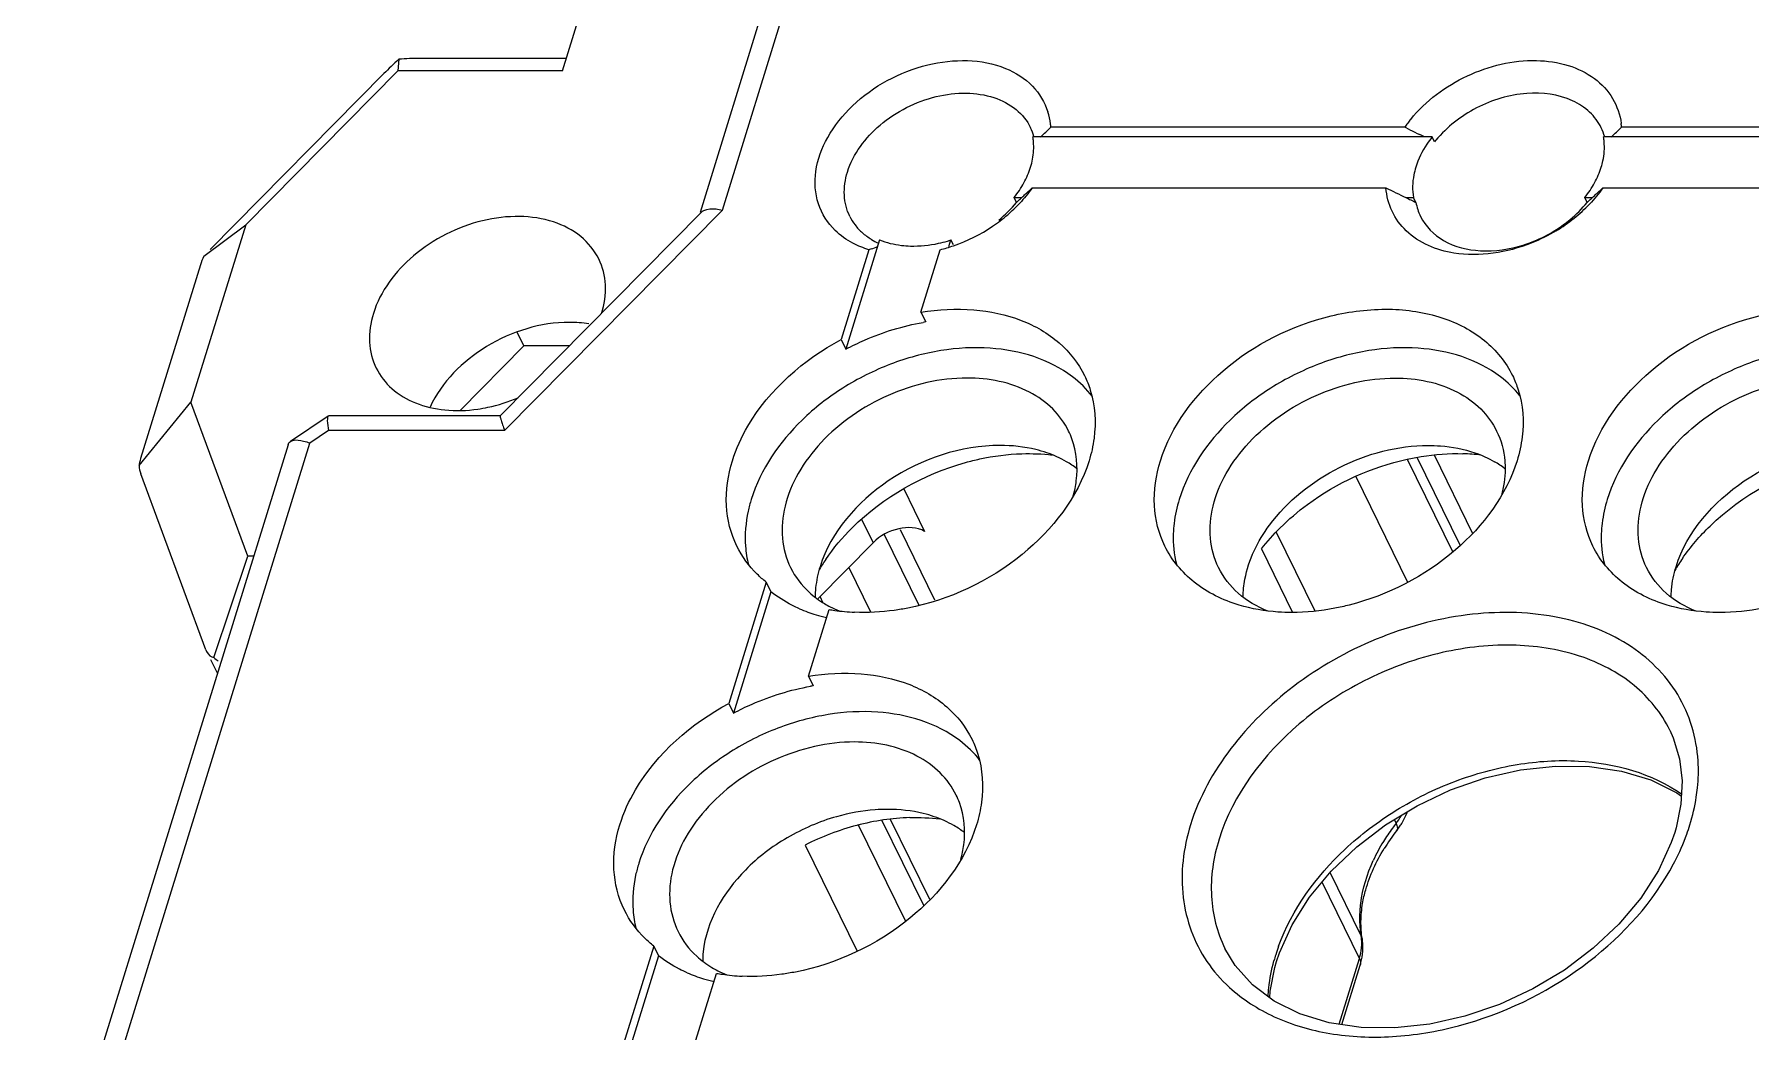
# Model space of a CAD drawing. Header units: millimetres. Extents: x 0 to 297, y 0 to 210.
# Drawn here: x 241.95 to 249.34, y 170.57 to 174.87 of the extents above; entities that cross this region are included whole.
import ezdxf

# ---------------------------------------------------------------- set-up
doc = ezdxf.new("R2010")
doc.units = ezdxf.units.MM
doc.header["$LTSCALE"] = 16.335
doc.layers.add('3_ALL_AXES', color=7, linetype='CONTINUOUS')
doc.layers.add('7_ALL_FEATURES', color=7, linetype='CONTINUOUS')

msp = doc.modelspace()

# ---------------------------------------------------------------- linework, layer by layer
at = {"layer": '3_ALL_AXES', "color": 7, "linetype": 'Continuous'}
for p, q in [((247.97763, 173.05615), (248.14337, 172.71842)), ((245.6793, 172.73452), (245.82774, 172.43205))]:
    msp.add_line(p, q, dxfattribs=at)
for centre, radius, start, end in [((246.09421, 173.0056), 0.34637, 20.307006, 26.174518), ((246.18446, 172.66115), 0.42235, 52.62403, 59.98634), ((248.02658, 172.66115), 0.42235, 52.62403, 59.98634), ((245.47527, 172.69611), 0.46219, 184.110115, 194.049178), ((245.72873, 172.44179), 0.41466, 174.166455, 179.747611), ((245.59714, 172.82532), 0.47625, 242.682096, 247.816906), ((245.61008, 171.43895), 0.34637, 20.307006, 26.174518), ((245.70033, 171.0945), 0.42235, 52.62403, 59.98634), ((244.99114, 171.12945), 0.46219, 184.110115, 194.049178), ((245.2446, 170.87513), 0.41466, 174.166455, 179.747611), ((245.11301, 171.25866), 0.47625, 242.682096, 247.816906)]:
    msp.add_arc(centre, radius, start, end, dxfattribs=at)
for points, knots in [([(244.38255, 173.89966), (244.36446, 173.93654), (244.30836, 174.00521), (244.18579, 174.06786), (244.03793, 174.08942), (243.8236, 174.06265), (243.57855, 173.93997), (243.44229, 173.76101), (243.41253, 173.6647)], [0, 0, 0, 0, 0.1026322, 0.2135282, 0.3365409, 0.470446, 0.7481745, 1, 1, 1, 1]), ([(244.39499, 173.6647), (244.40719, 173.70417), (244.41936, 173.78501), (244.39954, 173.86504), (244.38255, 173.89966)], [0, 0, 0, 0, 0.5172272, 1, 1, 1, 1]), ([(246.79982, 173.03046), (246.84632, 173.18093), (247.05923, 173.46056), (247.4421, 173.65226), (247.777, 173.69412), (248.00803, 173.66042), (248.19959, 173.56255), (248.2872, 173.45521), (248.31548, 173.39758)], [0, 0, 0, 0, 0.2518058, 0.5295383, 0.6634467, 0.7864616, 0.8973577, 1, 1, 1, 1]), ([(248.64194, 173.03046), (248.68844, 173.18093), (248.90135, 173.46056), (249.28422, 173.65226), (249.61912, 173.69412), (249.85015, 173.66042), (250.04172, 173.56255), (250.12932, 173.45521), (250.15761, 173.39758)], [0, 0, 0, 0, 0.2518058, 0.5295383, 0.6634467, 0.7864616, 0.8973577, 1, 1, 1, 1]), ([(243.41253, 173.6647), (243.40033, 173.62523), (243.38816, 173.54439), (243.40799, 173.46437), (243.42497, 173.42975)], [0, 0, 0, 0, 0.5172272, 1, 1, 1, 1]), ([(246.42095, 173.3928), (246.32195, 173.46842), (246.12055, 173.52813), (245.85006, 173.51178), (245.63396, 173.45293), (245.43087, 173.35092), (245.20468, 173.17541), (245.07891, 172.99371), (245.03904, 172.8647)], [0, 0, 0, 0, 0.2239052, 0.3517985, 0.4863583, 0.623162, 0.757313, 1, 1, 1, 1]), ([(248.26307, 173.3928), (248.16407, 173.46842), (247.96267, 173.52813), (247.69218, 173.51178), (247.47608, 173.45293), (247.27299, 173.35092), (247.0468, 173.17541), (246.92103, 172.99371), (246.88117, 172.8647)], [0, 0, 0, 0, 0.2239052, 0.3517985, 0.4863583, 0.623162, 0.757313, 1, 1, 1, 1]), ([(250.10519, 173.3928), (250.00619, 173.46842), (249.80479, 173.52813), (249.5343, 173.51178), (249.31821, 173.45293), (249.11511, 173.35092), (248.88892, 173.17541), (248.76315, 172.99371), (248.72329, 172.8647)], [0, 0, 0, 0, 0.2239052, 0.3517985, 0.4863583, 0.623162, 0.757313, 1, 1, 1, 1]), ([(243.42497, 173.42975), (243.44128, 173.3965), (243.48974, 173.33425), (243.59508, 173.2723), (243.72366, 173.24337), (243.81519, 173.24658), (243.86192, 173.25327)], [0, 0, 0, 0, 0.2215262, 0.4579792, 0.7175271, 1, 1, 1, 1]), ([(245.96797, 173.38692), (245.85195, 173.38692), (245.61725, 173.33163), (245.37327, 173.16334), (245.2378, 172.98373), (245.17852, 172.84186), (245.16481, 172.69952), (245.18885, 172.61021), (245.20812, 172.57101)], [0, 0, 0, 0, 0.2703474, 0.5444834, 0.6724825, 0.7902691, 0.8982212, 1, 1, 1, 1]), ([(246.40507, 173.15839), (246.38778, 173.19356), (246.33952, 173.26001), (246.1973, 173.3609), (246.05973, 173.38692), (245.96797, 173.38692)], [0, 0, 0, 0, 0.2277333, 0.4667611, 1, 1, 1, 1]), ([(247.05024, 172.57101), (247.03098, 172.61021), (247.00693, 172.69952), (247.02064, 172.84186), (247.07992, 172.98373), (247.21539, 173.16334), (247.45937, 173.33163), (247.69407, 173.38692), (247.81009, 173.38692)], [0, 0, 0, 0, 0.1017788, 0.2097309, 0.3275175, 0.4555166, 0.7296526, 1, 1, 1, 1]), ([(247.81009, 173.38692), (247.90185, 173.38692), (248.03942, 173.3609), (248.18164, 173.26001), (248.2299, 173.19356), (248.24719, 173.15839)], [0, 0, 0, 0, 0.5332389, 0.7722667, 1, 1, 1, 1]), ([(248.31548, 173.39758), (248.32516, 173.37787), (248.35866, 173.29435), (248.36524, 173.2011), (248.35713, 173.13381)], [0, 0, 0, 0, 0.2447347, 1, 1, 1, 1]), ([(248.89237, 172.57101), (248.8731, 172.61021), (248.84905, 172.69952), (248.86276, 172.84186), (248.92205, 172.98373), (249.05752, 173.16334), (249.30149, 173.33163), (249.53619, 173.38692), (249.65222, 173.38692)], [0, 0, 0, 0, 0.1017788, 0.2097309, 0.3275175, 0.4555166, 0.7296526, 1, 1, 1, 1]), ([(243.86192, 173.25327), (243.87661, 173.25538), (243.936, 173.26599), (243.99395, 173.28443), (244.03582, 173.30215)], [0, 0, 0, 0, 0.2460135, 1, 1, 1, 1]), ([(246.11032, 173.09683), (245.94194, 173.09683), (245.61509, 172.98958), (245.38138, 172.72493), (245.33493, 172.57462)], [0, 0, 0, 0, 0.5169772, 1, 1, 1, 1]), ([(246.31061, 173.06534), (246.29518, 173.07061), (246.23004, 173.08949), (246.16178, 173.09683), (246.11032, 173.09683)], [0, 0, 0, 0, 0.2405947, 1, 1, 1, 1]), ([(246.42516, 172.88031), (246.43093, 172.90135), (246.44767, 172.98222), (246.44015, 173.0688), (246.41906, 173.12581)], [0, 0, 0, 0, 0.2640714, 1, 1, 1, 1]), ([(247.26927, 172.75322), (247.34666, 172.85823), (247.55898, 173.02771), (247.82147, 173.09683), (247.95245, 173.09683)], [0, 0, 0, 0, 0.4989882, 1, 1, 1, 1]), ([(247.95245, 173.09683), (247.97004, 173.09683), (248.03773, 173.09431), (248.10527, 173.08156), (248.15273, 173.06534)], [0, 0, 0, 0, 0.2596445, 1, 1, 1, 1]), ([(249.01918, 172.57462), (249.06563, 172.72493), (249.29934, 172.98958), (249.62618, 173.09683), (249.79457, 173.09683)], [0, 0, 0, 0, 0.4830228, 1, 1, 1, 1]), ([(246.81926, 172.66334), (246.79272, 172.71742), (246.76171, 172.84246), (246.78076, 172.96877), (246.79982, 173.03046)], [0, 0, 0, 0, 0.4826445, 1, 1, 1, 1]), ([(248.33492, 173.03046), (248.28902, 172.88193), (248.0804, 172.60518), (247.77904, 172.45198), (247.61271, 172.40964)], [0, 0, 0, 0, 0.4752822, 1, 1, 1, 1]), ([(248.28221, 173.03037), (248.28324, 173.01825), (248.2851, 172.96812), (248.27748, 172.91781), (248.26752, 172.88119)], [0, 0, 0, 0, 0.242712, 1, 1, 1, 1]), ([(248.66138, 172.66334), (248.63484, 172.71742), (248.60383, 172.84246), (248.62288, 172.96877), (248.64194, 173.03046)], [0, 0, 0, 0, 0.4826445, 1, 1, 1, 1]), ([(245.03904, 172.8647), (245.03385, 172.84788), (245.01651, 172.78217), (245.01063, 172.7132), (245.01427, 172.66298)], [0, 0, 0, 0, 0.2590637, 1, 1, 1, 1]), ([(246.85895, 172.76136), (246.85714, 172.74631), (246.85248, 172.68758), (246.85813, 172.62792), (246.86865, 172.58546)], [0, 0, 0, 0, 0.2572876, 1, 1, 1, 1]), ([(247.15619, 172.44361), (247.15629, 172.46952), (247.16749, 172.58046), (247.21882, 172.68476), (247.26927, 172.75322)], [0, 0, 0, 0, 0.2334996, 1, 1, 1, 1]), ([(248.70108, 172.76136), (248.69927, 172.74631), (248.69461, 172.68758), (248.70026, 172.62792), (248.71077, 172.58546)], [0, 0, 0, 0, 0.2572876, 1, 1, 1, 1]), ([(247.13834, 172.40964), (247.06915, 172.43054), (246.94074, 172.49257), (246.84859, 172.60357), (246.81926, 172.66334)], [0, 0, 0, 0, 0.5204977, 1, 1, 1, 1]), ([(248.98046, 172.40964), (248.91127, 172.43054), (248.78286, 172.49257), (248.69072, 172.60357), (248.66138, 172.66334)], [0, 0, 0, 0, 0.5204977, 1, 1, 1, 1]), ([(247.26196, 172.38329), (247.216, 172.40177), (247.13133, 172.45131), (247.07072, 172.52936), (247.05024, 172.57101)], [0, 0, 0, 0, 0.5163089, 1, 1, 1, 1]), ([(249.10409, 172.38329), (249.05812, 172.40177), (248.97345, 172.45131), (248.91284, 172.52936), (248.89237, 172.57101)], [0, 0, 0, 0, 0.5163089, 1, 1, 1, 1]), ([(248.99831, 172.44361), (248.99836, 172.45439), (249.0003, 172.49868), (249.00927, 172.54257), (249.01918, 172.57462)], [0, 0, 0, 0, 0.2430927, 1, 1, 1, 1]), ([(245.28827, 172.46466), (245.30838, 172.44624), (245.3382, 172.42432), (245.37024, 172.40649), (245.37858, 172.40218)], [0, 0, 0, 0, 0.743815, 1, 1, 1, 1]), ([(247.36565, 172.37769), (247.34577, 172.37769), (247.26915, 172.38024), (247.1927, 172.39322), (247.13834, 172.40964)], [0, 0, 0, 0, 0.259256, 1, 1, 1, 1]), ([(247.61271, 172.40964), (247.59209, 172.40439), (247.51093, 172.38626), (247.42753, 172.37769), (247.36565, 172.37769)], [0, 0, 0, 0, 0.2558791, 1, 1, 1, 1]), ([(249.20777, 172.37769), (249.1879, 172.37769), (249.11127, 172.38024), (249.03482, 172.39322), (248.98046, 172.40964)], [0, 0, 0, 0, 0.259256, 1, 1, 1, 1]), ([(249.45483, 172.40964), (249.43421, 172.40439), (249.35305, 172.38626), (249.26965, 172.37769), (249.20777, 172.37769)], [0, 0, 0, 0, 0.2558791, 1, 1, 1, 1]), ([(245.93681, 171.82615), (245.83781, 171.90177), (245.63641, 171.96148), (245.36593, 171.94513), (245.14983, 171.88628), (244.94674, 171.78427), (244.72054, 171.60876), (244.59478, 171.42705), (244.55491, 171.29805)], [0, 0, 0, 0, 0.2239052, 0.3517985, 0.4863583, 0.623162, 0.757313, 1, 1, 1, 1]), ([(245.48384, 171.82026), (245.36781, 171.82026), (245.13311, 171.76497), (244.88914, 171.59668), (244.75367, 171.41707), (244.69439, 171.27521), (244.68067, 171.13287), (244.70472, 171.04356), (244.72399, 171.00436)], [0, 0, 0, 0, 0.2703474, 0.5444834, 0.6724825, 0.7902691, 0.8982212, 1, 1, 1, 1]), ([(245.92093, 171.59173), (245.90365, 171.6269), (245.85538, 171.69336), (245.71317, 171.79425), (245.5756, 171.82026), (245.48384, 171.82026)], [0, 0, 0, 0, 0.2277333, 0.4667611, 1, 1, 1, 1]), ([(245.62619, 171.53018), (245.60819, 171.53018), (245.53408, 171.52735), (245.46046, 171.51393), (245.40645, 171.49869)], [0, 0, 0, 0, 0.2428393, 1, 1, 1, 1]), ([(245.82647, 171.49869), (245.81105, 171.50396), (245.74591, 171.52283), (245.67765, 171.53018), (245.62619, 171.53018)], [0, 0, 0, 0, 0.2405947, 1, 1, 1, 1]), ([(245.94103, 171.31366), (245.94679, 171.33469), (245.96354, 171.41556), (245.95602, 171.50215), (245.93493, 171.55915)], [0, 0, 0, 0, 0.2640714, 1, 1, 1, 1]), ([(245.40645, 171.49869), (245.33227, 171.47776), (245.1897, 171.41632), (244.9624, 171.24464), (244.84544, 171.04857), (244.83208, 170.91728)], [0, 0, 0, 0, 0.2705896, 0.5366859, 1, 1, 1, 1]), ([(244.55491, 171.29805), (244.54971, 171.28123), (244.53238, 171.21551), (244.5265, 171.14655), (244.53014, 171.09633)], [0, 0, 0, 0, 0.2590637, 1, 1, 1, 1]), ([(244.80414, 170.898), (244.82425, 170.87958), (244.85406, 170.85767), (244.8861, 170.83984), (244.89445, 170.83552)], [0, 0, 0, 0, 0.743815, 1, 1, 1, 1])]:
    msp.add_open_spline(points, degree=3, knots=knots, dxfattribs=at)
for points in [[(246.50731, 173.30756), (246.48249, 173.3395), (246.45309, 173.36825), (246.42095, 173.3928)], [(248.34741, 173.31013), (248.32303, 173.34104), (248.29435, 173.36891), (248.26307, 173.3928)], [(248.24719, 173.15839), (248.2667, 173.11868), (248.27849, 173.07445), (248.28221, 173.03037)], [(248.35713, 173.13381), (248.35292, 173.09882), (248.34533, 173.06413), (248.33492, 173.03046)], [(246.39572, 173.02687), (246.36878, 173.04247), (246.34007, 173.05527), (246.31061, 173.06534)], [(248.15273, 173.06534), (248.18219, 173.05527), (248.2109, 173.04247), (248.23785, 173.02687)], [(246.88117, 172.8647), (246.87076, 172.83104), (246.86317, 172.79634), (246.85895, 172.76136)], [(248.72329, 172.8647), (248.71288, 172.83104), (248.70529, 172.79634), (248.70108, 172.76136)], [(245.20812, 172.57101), (245.2277, 172.53117), (245.25554, 172.49464), (245.28827, 172.46466)], [(245.33493, 172.57462), (245.32582, 172.54513), (245.31934, 172.51464), (245.31621, 172.48393)], [(246.02318, 171.7409), (245.99835, 171.77284), (245.96896, 171.8016), (245.93681, 171.82615)], [(245.91159, 171.46021), (245.88464, 171.47581), (245.85594, 171.48862), (245.82647, 171.49869)], [(244.72399, 171.00436), (244.74357, 170.96452), (244.77141, 170.92799), (244.80414, 170.898)]]:
    msp.add_open_spline(points, degree=3, dxfattribs=at)
at = {"layer": '7_ALL_FEATURES', "color": 7, "linetype": 'Continuous'}
for p, q in [((244.22652, 174.70914), (244.34755, 175.1008)), ((244.9147, 174.10988), (245.21584, 175.08435)), ((244.82057, 174.10165), (245.09793, 174.99917)), ((242.86336, 174.04699), (243.51748, 174.70914)), ((243.52225, 174.75943), (243.51748, 174.70914)), ((244.22652, 174.70914), (243.51748, 174.70914)), ((244.24318, 174.76304), (243.61122, 174.76304)), ((242.70957, 173.94005), (243.45811, 174.69777)), ((247.97009, 174.42512), (246.25078, 174.42512)), ((247.85155, 174.46656), (246.32865, 174.46656)), ((247.87344, 174.4559), (247.85155, 174.46656)), ((247.93705, 174.42512), (247.91619, 174.43518)), ((247.98026, 174.40441), (247.97009, 174.42512)), ((252.88242, 174.42512), (248.70694, 174.42512)), ((252.76388, 174.46656), (248.78481, 174.46656)), ((246.23665, 174.1949), (246.24796, 174.20545)), ((246.24796, 174.20545), (247.77086, 174.20545)), ((248.69269, 174.19479), (248.70412, 174.20545)), ((248.70412, 174.20545), (252.68319, 174.20545)), ((246.18026, 174.1433), (246.17009, 174.16401)), ((246.17009, 174.16401), (246.20314, 174.16401)), ((246.19739, 174.15878), (246.20314, 174.16401)), ((247.85634, 174.16401), (247.8894, 174.16401)), ((247.89957, 174.14329), (247.8894, 174.16401)), ((248.63642, 174.1433), (248.62625, 174.16401)), ((248.62625, 174.16401), (248.6593, 174.16401)), ((248.65352, 174.15875), (248.6593, 174.16401)), ((242.86336, 174.04699), (242.62708, 173.28241)), ((242.68277, 173.91209), (242.86336, 174.04699)), ((244.82433, 174.10049), (243.9584, 173.22394)), ((244.9147, 174.10988), (243.97733, 173.16102)), ((245.59167, 173.98124), (245.44643, 173.51124)), ((245.89, 173.95311), (245.89869, 173.98124)), ((245.90886, 173.96051), (245.89869, 173.98124)), ((245.54553, 173.93916), (245.4261, 173.55268)), ((245.55514, 173.94266), (245.54553, 173.93916)), ((245.76939, 173.67005), (245.85255, 173.93916)), ((242.66883, 173.87477), (242.41093, 173.04023)), ((245.76939, 173.67005), (245.78972, 173.62861)), ((244.06043, 173.52555), (243.78612, 173.24788)), ((244.06043, 173.52555), (244.0317, 173.5841)), ((244.25636, 173.52555), (244.06043, 173.52555)), ((245.4261, 173.55268), (245.44643, 173.51124)), ((242.40399, 173.00997), (242.62708, 173.28241)), ((242.87197, 172.62027), (242.62708, 173.28241)), ((243.21856, 173.22348), (243.05564, 173.11375)), ((243.21951, 173.16102), (243.13921, 173.10694)), ((243.22058, 173.22408), (243.21857, 173.22348)), ((243.97733, 173.16102), (243.21951, 173.16102)), ((243.95875, 173.22408), (243.22054, 173.22408)), ((243.04552, 173.10013), (241.95339, 169.56599)), ((242.02628, 169.50549), (243.13921, 173.10694)), ((247.86174, 173.03788), (248.05804, 172.63786)), ((248.09043, 172.66689), (247.90502, 173.04472)), ((242.69157, 172.21723), (242.41133, 172.97495)), ((247.6405, 172.96313), (247.86406, 172.50755)), ((245.69564, 172.90965), (245.78526, 172.72702)), ((245.5136, 172.77945), (245.56352, 172.67771)), ((245.61126, 172.71378), (245.76086, 172.40894)), ((247.29866, 172.72314), (247.46493, 172.38432)), ((245.32656, 172.43784), (245.56352, 172.67771)), ((247.23456, 172.65113), (247.36865, 172.37789)), ((242.72618, 172.18332), (242.87197, 172.62027)), ((242.89723, 172.62027), (242.87197, 172.62027)), ((245.45845, 172.57135), (245.55243, 172.37983)), ((245.10334, 172.50824), (244.94196, 171.98603)), ((245.10334, 172.50824), (245.12368, 172.4668)), ((245.12368, 172.4668), (244.9623, 171.94459)), ((245.33552, 172.44457), (245.34635, 172.42249)), ((245.28525, 172.10339), (245.37409, 172.39088)), ((242.69157, 172.21723), (242.69493, 172.20937)), ((242.71129, 172.17602), (242.74114, 172.11517)), ((245.28525, 172.10339), (245.30559, 172.06195)), ((244.94196, 171.98603), (244.9623, 171.94459)), ((248.99269, 171.87094), (248.99238, 171.87156)), ((249.02279, 171.60203), (249.04231, 171.58751)), ((249.04056, 171.55276), (249.01943, 171.45012)), ((245.49748, 171.46702), (245.70275, 171.04872)), ((245.78165, 171.11605), (245.60153, 171.48311)), ((245.80765, 171.14268), (245.6386, 171.48718)), ((247.80615, 171.48635), (247.81414, 171.47007)), ((249.01382, 171.43112), (248.99886, 171.38725)), ((249.01943, 171.45012), (249.01383, 171.43117)), ((245.27076, 171.37672), (245.49476, 170.92026)), ((247.6644, 170.98551), (247.53034, 171.2587)), ((247.65638, 170.8886), (247.49546, 171.21653)), ((244.61921, 170.94159), (244.45783, 170.41937)), ((244.61921, 170.94159), (244.63955, 170.90015)), ((247.6644, 170.98551), (247.66862, 170.97233)), ((244.63955, 170.90015), (244.47817, 170.37793)), ((247.07722, 170.93174), (247.07759, 170.931)), ((247.29983, 170.87489), (247.31232, 170.91207)), ((247.56885, 170.60536), (247.65638, 170.8886)), ((244.80112, 170.53674), (244.88996, 170.82422)), ((247.58086, 170.60357), (247.65982, 170.85908))]:
    msp.add_line(p, q, dxfattribs=at)
for points in [[(248.99269, 171.87095), (249.00757, 171.83752), (249.03451, 171.74786), (249.04558, 171.65249), (249.04056, 171.55276)], [(247.31232, 170.91207), (247.36699, 171.03326), (247.44185, 171.15171), (247.53527, 171.26467), (247.64519, 171.36956), (247.76922, 171.46402), (247.9047, 171.54596), (248.04873, 171.61356), (248.19826, 171.66529), (248.35005, 171.69996), (248.50077, 171.71669), (248.64689, 171.715), (248.78496, 171.69486), (248.91135, 171.6568), (249.02279, 171.60203)], [(248.99886, 171.38725), (248.9432, 171.2664), (248.86752, 171.14846), (248.77349, 171.03613), (248.66317, 170.93197), (248.53895, 170.83829), (248.40349, 170.75715), (248.25965, 170.69032), (248.11046, 170.63931), (247.95915, 170.6053), (247.80899, 170.58912), (247.6635, 170.59126), (247.52607, 170.61173), (247.4003, 170.64999), (247.28944, 170.70484), (247.19583, 170.77482), (247.12139, 170.85815), (247.07759, 170.93099)], [(247.27117, 170.7185), (247.27243, 170.748), (247.2925, 170.8497), (247.29981, 170.87484)]]:
    msp.add_lwpolyline(points, dxfattribs=at)
for centre, radius, start, end in [((246.03826, 174.44452), 0.29121, 7.337362, 17.612208), ((248.30529, 174.15071), 0.55285, 142.898196, 145.158404), ((248.32641, 174.13477), 0.57931, 140.832647, 142.900215), ((248.48645, 174.44337), 0.29926, 4.444386, 7.465446), ((246.03648, 174.36442), 0.22796, 15.883972, 26.109181), ((246.01175, 174.38197), 0.24289, 5.108761, 10.233009), ((242.91043, 178.11801), 5.00173, 312.41127, 313.110468), ((246.0302, 174.44336), 0.29934, 4.445242, 7.359962), ((256.68825, 192.58633), 20.15969, 244.071499, 244.206512), ((248.34932, 174.10952), 0.4724, 140.379283, 141.374794), ((248.49283, 174.36445), 0.22777, 15.629981, 26.119751), ((248.46791, 174.38197), 0.24289, 5.107854, 10.233001), ((245.3663, 178.11792), 5.00187, 312.414547, 313.113683), ((245.90845, 174.39773), 0.34831, 336.753713, 342.771004), ((245.94018, 174.38784), 0.31508, 342.781165, 349.214056), ((248.36462, 174.39773), 0.34831, 336.753713, 342.771004), ((245.81231, 174.45014), 0.45812, 321.348693, 326.156963), ((245.84303, 174.42963), 0.42118, 326.147847, 331.254962), ((242.90581, 177.77449), 4.88957, 312.40434, 312.938422), ((245.87536, 174.41187), 0.38429, 331.258046, 336.764226), ((256.03903, 191.15147), 18.85551, 243.991677, 244.280339), ((248.26848, 174.45014), 0.45812, 321.348693, 326.156963), ((248.2992, 174.42963), 0.42118, 326.147847, 331.254962), ((245.33564, 177.80314), 4.92849, 312.40582, 312.933789), ((248.33153, 174.41187), 0.38429, 331.258046, 336.764226), ((245.71473, 174.58895), 0.65734, 310.623832, 316.841118), ((243.81679, 176.77681), 3.53855, 311.906686, 312.280668), ((253.76045, 186.42492), 13.60839, 244.287384, 244.489237), ((248.12703, 174.18445), 0.23115, 190.257635, 206.04796), ((248.16422, 174.59596), 0.66699, 308.601752, 316.387894), ((246.27435, 176.77521), 3.53643, 311.907159, 312.280549), ((245.66795, 174.18364), 0.2282, 206.182925, 217.025837), ((245.6772, 174.19093), 0.23998, 217.086097, 228.28551), ((245.66669, 174.65206), 0.7368, 289.285011, 303.906455), ((245.6867, 174.62179), 0.70052, 303.92926, 310.615139), ((248.13494, 174.63275), 0.71402, 301.018876, 308.595985), ((245.71057, 174.23688), 0.29695, 238.744114, 245.377853), ((245.73117, 174.3513), 0.39586, 256.262746, 263.372635), ((245.72569, 174.52197), 0.56773, 282.146616, 286.156781), ((245.72367, 174.52923), 0.57527, 286.148712, 287.713084), ((244.87693, 175.79077), 1.96862, 290.151908, 291.017649), ((245.67478, 174.62823), 0.71164, 284.465343, 289.303707), ((245.95759, 172.60982), 1.03252, 99.356567, 99.984846), ((248.07627, 172.22464), 0.83694, 82.896783, 88.228907), ((246.03966, 172.14244), 0.8231, 145.722547, 149.603912), ((249.72632, 172.14097), 0.82592, 145.349444, 149.623426), ((245.50185, 172.98371), 0.6428, 246.660056, 253.365019), ((245.51945, 173.04079), 0.70253, 253.321901, 257.133026), ((245.51123, 173.13893), 0.76052, 259.611377, 261.443931), ((245.52005, 173.20276), 0.82495, 261.497947, 267.480595), ((245.47345, 171.04317), 1.03252, 99.356567, 99.984846), ((245.78375, 170.35913), 1.13958, 104.744586, 116.753525), ((245.76236, 170.43778), 1.05808, 98.382431, 104.708829), ((245.75057, 170.5203), 0.97472, 91.722357, 98.403323), ((248.51337, 170.92531), 0.8864, 142.078456, 143.731589), ((247.54297, 171.68172), 0.34399, 322.027418, 328.404181), ((247.54284, 171.65093), 0.34692, 322.071969, 325.310788), ((247.55354, 171.64353), 0.33391, 325.309507, 328.628878), ((247.57056, 171.63336), 0.31408, 328.596499, 335.516582), ((247.58767, 171.62536), 0.2952, 335.554471, 339.349338), ((248.20862, 171.73291), 0.91091, 340.174428, 342.817228), ((248.41491, 170.98828), 0.76944, 148.396312, 155.258591), ((248.48317, 170.94703), 0.84919, 143.707691, 148.43933), ((248.49768, 170.90613), 0.86405, 142.033687, 148.200846), ((248.09198, 170.65834), 0.83277, 160.175494, 162.817351), ((247.47898, 170.95572), 0.1878, 4.987329, 9.130149), ((247.43978, 170.93554), 0.23177, 4.618452, 9.134442), ((248.06259, 170.66751), 0.80199, 162.82298, 164.785133), ((245.01772, 171.41706), 0.6428, 246.660056, 253.365019), ((245.03532, 171.47414), 0.70253, 253.321901, 257.133026), ((245.0271, 171.57228), 0.76052, 259.611377, 261.443931), ((245.03592, 171.63611), 0.82495, 261.497947, 267.480595)]:
    msp.add_arc(centre, radius, start, end, dxfattribs=at)
for centre, major_axis, ratio, start_param, end_param in [((243.52004, 174.73609), (0.12727, 0.11883), 0.0897637, 1.469847, 1.9934457), ((243.52004, 174.73609), (0.17854, 0.014), 0.1290048, 1.0246877, 1.5482865), ((242.7715, 173.97837), (0.10268, 0.16476), 0.2447473, 2.1311508, 2.3929502), ((242.5136, 173.14383), (0.10268, 0.16476), 0.2447473, -3.8902351, -3.6284357), ((242.5136, 173.14383), (0.07468, 0.20097), 0.4052083, 2.4392942, 2.7010936), ((242.79384, 172.38611), (0.07468, 0.20097), 0.4052083, -3.5084055, -3.0584929), ((242.79384, 172.38611), (-0.01833, 0.23385), 0.6532929, -3.7163678, -3.5835382)]:
    msp.add_ellipse(centre, major_axis=major_axis, ratio=ratio, start_param=start_param, end_param=end_param, dxfattribs=at)
for points, knots in [([(245.40024, 174.02237), (245.36789, 174.05387), (245.31632, 174.13505), (245.30747, 174.28338), (245.36334, 174.43283), (245.51162, 174.6154), (245.77813, 174.76089), (246.03005, 174.76247), (246.13338, 174.72017)], [0, 0, 0, 0, 0.1036508, 0.2105679, 0.3293706, 0.4617139, 0.7436597, 1, 1, 1, 1]), ([(246.13338, 174.72017), (246.17605, 174.7027), (246.2543, 174.65363), (246.30268, 174.57389), (246.31582, 174.53263)], [0, 0, 0, 0, 0.5156778, 1, 1, 1, 1]), ([(247.87727, 174.50065), (247.94193, 174.58005), (248.11136, 174.70646), (248.3631, 174.76702), (248.55307, 174.74021), (248.66972, 174.6846), (248.75289, 174.59544), (248.77821, 174.52009), (248.78317, 174.48225)], [0, 0, 0, 0, 0.2775927, 0.5529992, 0.6780767, 0.7915774, 0.896566, 1, 1, 1, 1]), ([(245.45305, 174.27385), (245.47723, 174.35209), (245.58793, 174.49748), (245.78701, 174.59716), (245.96115, 174.61895), (246.08128, 174.60142), (246.18091, 174.55056), (246.22648, 174.49473), (246.24118, 174.46474)], [0, 0, 0, 0, 0.2517934, 0.5295115, 0.6634146, 0.7864268, 0.8973121, 1, 1, 1, 1]), ([(248.69734, 174.46472), (248.68505, 174.48977), (248.64963, 174.53687), (248.54362, 174.60499), (248.3657, 174.62601), (248.15507, 174.56214), (248.03292, 174.46813), (247.98544, 174.41077)], [0, 0, 0, 0, 0.1020698, 0.2100334, 0.4534086, 0.7275547, 1, 1, 1, 1]), ([(247.97009, 174.42512), (247.96197, 174.41496), (247.93256, 174.3749), (247.90988, 174.32962), (247.89905, 174.29457)], [0, 0, 0, 0, 0.261751, 1, 1, 1, 1]), ([(248.6973, 174.29457), (248.70012, 174.30368), (248.70944, 174.33919), (248.71227, 174.37653), (248.70984, 174.4036)], [0, 0, 0, 0, 0.2598774, 1, 1, 1, 1]), ([(245.46316, 174.08294), (245.44936, 174.11106), (245.43323, 174.17608), (245.44314, 174.24176), (245.45305, 174.27385)], [0, 0, 0, 0, 0.4825953, 1, 1, 1, 1]), ([(247.89905, 174.29457), (247.89565, 174.28359), (247.88486, 174.24108), (247.88364, 174.19587), (247.8894, 174.16401)], [0, 0, 0, 0, 0.2618934, 1, 1, 1, 1]), ([(248.06326, 173.92491), (247.98871, 173.93697), (247.87823, 173.98255), (247.79117, 174.10203), (247.77355, 174.17092), (247.77086, 174.20545)], [0, 0, 0, 0, 0.5217223, 0.7606989, 1, 1, 1, 1]), ([(244.82434, 174.10049), (244.8275, 174.10369), (244.84605, 174.11635), (244.87003, 174.11659), (244.88744, 174.11475)], [0, 0, 0, 0, 0.2045726, 1, 1, 1, 1]), ([(248.53556, 174.0473), (248.54516, 174.05435), (248.58175, 174.08303), (248.61484, 174.11629), (248.63642, 174.1433)], [0, 0, 0, 0, 0.2562417, 1, 1, 1, 1]), ([(247.91936, 174.08295), (247.94046, 174.0399), (248.0187, 173.9626), (248.18451, 173.92354), (248.3675, 173.95044), (248.48323, 174.00888), (248.53556, 174.0473)], [0, 0, 0, 0, 0.2087586, 0.4470109, 0.717311, 1, 1, 1, 1]), ([(245.68548, 173.95808), (245.69828, 173.95658), (245.75164, 173.95281), (245.8055, 173.95842), (245.84515, 173.96695)], [0, 0, 0, 0, 0.2411436, 1, 1, 1, 1]), ([(248.50289, 174.02084), (248.46889, 174.00037), (248.33331, 173.93281), (248.17374, 173.90704), (248.06326, 173.92491)], [0, 0, 0, 0, 0.2618024, 1, 1, 1, 1]), ([(245.76939, 173.67005), (245.84429, 173.68239), (245.99136, 173.69044), (246.19872, 173.64744), (246.3691, 173.55026), (246.44725, 173.45075), (246.47336, 173.39758)], [0, 0, 0, 0, 0.2830008, 0.5429563, 0.7792062, 1, 1, 1, 1]), ([(244.25656, 173.62661), (244.13267, 173.62661), (243.88898, 173.55203), (243.70617, 173.36969), (243.65653, 173.26169)], [0, 0, 0, 0, 0.5103771, 1, 1, 1, 1]), ([(245.44643, 173.51124), (245.47263, 173.5252), (245.57839, 173.57641), (245.6921, 173.61148), (245.77856, 173.6267)], [0, 0, 0, 0, 0.2527055, 1, 1, 1, 1]), ([(244.9577, 173.03046), (244.97385, 173.08274), (245.07313, 173.30027), (245.26501, 173.46685), (245.4261, 173.55268)], [0, 0, 0, 0, 0.230644, 1, 1, 1, 1]), ([(246.47336, 173.39758), (246.48325, 173.37743), (246.51737, 173.29195), (246.52331, 173.19637), (246.51424, 173.12764)], [0, 0, 0, 0, 0.2445581, 1, 1, 1, 1]), ([(243.21856, 173.22348), (243.21656, 173.22214), (243.2145, 173.21478), (243.2141, 173.19424), (243.21698, 173.17519), (243.21951, 173.16102)], [0, 0, 0, 0, 0.1137842, 0.3201387, 1, 1, 1, 1]), ([(243.9584, 173.22393), (243.95707, 173.22261), (243.95992, 173.21502), (243.9621, 173.2034), (243.96921, 173.18377), (243.97429, 173.16925), (243.97733, 173.16102)], [0, 0, 0, 0, 0.0851121, 0.2898681, 0.6005251, 1, 1, 1, 1]), ([(243.05564, 173.11375), (243.05876, 173.11586), (243.07699, 173.12323), (243.09737, 173.11964), (243.11237, 173.11578)], [0, 0, 0, 0, 0.1958542, 1, 1, 1, 1]), ([(244.97713, 172.66334), (244.95057, 172.7174), (244.9196, 172.84246), (244.93863, 172.96877), (244.9577, 173.03046)], [0, 0, 0, 0, 0.4826138, 1, 1, 1, 1]), ([(245.35951, 172.60601), (245.39297, 172.65513), (245.55309, 172.84454), (245.78099, 172.97324), (245.96173, 173.02349)], [0, 0, 0, 0, 0.2406107, 1, 1, 1, 1]), ([(246.4928, 173.03046), (246.44409, 172.87284), (246.21667, 172.58259), (245.89073, 172.43161), (245.71292, 172.39663)], [0, 0, 0, 0, 0.4765375, 1, 1, 1, 1]), ([(245.96173, 173.02349), (245.98184, 173.02908), (246.06121, 173.04872), (246.1429, 173.0593), (246.20374, 173.06119)], [0, 0, 0, 0, 0.255329, 1, 1, 1, 1]), ([(247.31519, 172.74185), (247.35183, 172.77825), (247.5109, 172.91401), (247.70847, 173.00424), (247.86196, 173.03795)], [0, 0, 0, 0, 0.2473689, 1, 1, 1, 1]), ([(247.86196, 173.03795), (247.88212, 173.04237), (247.96126, 173.05735), (248.04226, 173.06307), (248.10213, 173.06119)], [0, 0, 0, 0, 0.2562495, 1, 1, 1, 1]), ([(249.04689, 172.61057), (249.08156, 172.66077), (249.24721, 172.8534), (249.48308, 172.98229), (249.6692, 173.02968)], [0, 0, 0, 0, 0.2410713, 1, 1, 1, 1]), ([(245.78526, 172.72702), (245.75239, 172.74484), (245.66558, 172.74804), (245.59295, 172.70749), (245.56352, 172.67771)], [0, 0, 0, 0, 0.4717776, 1, 1, 1, 1]), ([(245.10334, 172.50824), (245.08996, 172.51888), (245.03973, 172.5632), (244.99912, 172.61859), (244.97713, 172.66334)], [0, 0, 0, 0, 0.2553051, 1, 1, 1, 1]), ([(245.24718, 172.39352), (245.23588, 172.39841), (245.19247, 172.41879), (245.15157, 172.44464), (245.12368, 172.4668)], [0, 0, 0, 0, 0.256943, 1, 1, 1, 1]), ([(245.71292, 172.39663), (245.69364, 172.39284), (245.61798, 172.38012), (245.5408, 172.37604), (245.48379, 172.37861)], [0, 0, 0, 0, 0.2560897, 1, 1, 1, 1]), ([(249.11406, 171.73864), (249.10792, 171.83799), (249.0478, 172.04004), (248.8141, 172.26612), (248.48617, 172.38126), (248.10822, 172.38377), (247.72015, 172.2771), (247.26735, 172.02113), (247.00273, 171.70003), (246.92973, 171.46381)], [0, 0, 0, 0, 0.1039247, 0.2098823, 0.3271642, 0.4581828, 0.5989501, 0.7418716, 1, 1, 1, 1]), ([(248.99238, 171.87156), (248.95618, 171.94533), (248.84405, 172.08272), (248.59883, 172.20801), (248.30318, 172.25104), (247.98468, 172.2117), (247.6715, 172.09434), (247.31503, 171.86063), (247.11186, 171.59425), (247.05234, 171.40165)], [0, 0, 0, 0, 0.102455, 0.2131457, 0.3359329, 0.4695932, 0.6093323, 0.7486606, 1, 1, 1, 1]), ([(245.28525, 172.10339), (245.36016, 172.11573), (245.50722, 172.12378), (245.71459, 172.08078), (245.88497, 171.9836), (245.96312, 171.88409), (245.98923, 171.83093)], [0, 0, 0, 0, 0.2830008, 0.5429563, 0.7792062, 1, 1, 1, 1]), ([(244.9623, 171.94459), (244.9885, 171.95855), (245.09426, 172.00976), (245.20797, 172.04483), (245.29443, 172.06005)], [0, 0, 0, 0, 0.2527055, 1, 1, 1, 1]), ([(244.47357, 171.46381), (244.48972, 171.51609), (244.589, 171.73362), (244.78088, 171.9002), (244.94196, 171.98603)], [0, 0, 0, 0, 0.230644, 1, 1, 1, 1]), ([(245.98923, 171.83093), (245.99912, 171.81078), (246.03324, 171.72529), (246.03918, 171.62972), (246.03011, 171.56098)], [0, 0, 0, 0, 0.2445581, 1, 1, 1, 1]), ([(247.30856, 170.94077), (247.36569, 171.09932), (247.52725, 171.32007), (247.81115, 171.53429), (248.06298, 171.65854), (248.32994, 171.73125), (248.66546, 171.75379), (248.91571, 171.68554), (249.04293, 171.59661)], [0, 0, 0, 0, 0.2439717, 0.3777867, 0.513891, 0.647764, 0.775298, 1, 1, 1, 1]), ([(249.10654, 171.58309), (249.10856, 171.59618), (249.11518, 171.64773), (249.11644, 171.69999), (249.11406, 171.73864)], [0, 0, 0, 0, 0.2548848, 1, 1, 1, 1]), ([(244.493, 171.09669), (244.46644, 171.15075), (244.43547, 171.27581), (244.4545, 171.40211), (244.47357, 171.46381)], [0, 0, 0, 0, 0.4826138, 1, 1, 1, 1]), ([(246.00867, 171.46381), (245.95996, 171.30619), (245.73254, 171.01593), (245.4066, 170.86496), (245.22879, 170.82997)], [0, 0, 0, 0, 0.4765375, 1, 1, 1, 1]), ([(246.92973, 171.46381), (246.89878, 171.36366), (246.8724, 171.15582), (246.945, 170.9568), (246.99992, 170.87591)], [0, 0, 0, 0, 0.5173825, 1, 1, 1, 1]), ([(247.81414, 171.47007), (247.81571, 171.46687), (247.81995, 171.45699), (247.82111, 171.44361), (247.81649, 171.43768)], [0, 0, 0, 0, 0.3217073, 1, 1, 1, 1]), ([(247.05234, 171.40165), (247.02793, 171.32267), (247.00355, 171.161), (247.04326, 171.00095), (247.07722, 170.93174)], [0, 0, 0, 0, 0.5173939, 1, 1, 1, 1]), ([(248.99231, 171.26607), (248.99965, 171.27895), (249.02736, 171.32997), (249.05088, 171.3833), (249.06554, 171.42397)], [0, 0, 0, 0, 0.2554071, 1, 1, 1, 1]), ([(247.6584, 171.06409), (247.6585, 171.08438), (247.66393, 171.16902), (247.68924, 171.25181), (247.7161, 171.31031)], [0, 0, 0, 0, 0.2396485, 1, 1, 1, 1]), ([(247.67038, 171.12541), (247.67372, 171.14505), (247.69264, 171.2279), (247.72915, 171.30621), (247.76332, 171.36143)], [0, 0, 0, 0, 0.2347403, 1, 1, 1, 1]), ([(247.09725, 170.76373), (247.15379, 170.71197), (247.2911, 170.62416), (247.53389, 170.55413), (247.80511, 170.54286), (248.18511, 170.60681), (248.62693, 170.81768), (248.90022, 171.10439), (248.99231, 171.26607)], [0, 0, 0, 0, 0.1051419, 0.2192939, 0.3429516, 0.4743105, 0.7447916, 1, 1, 1, 1]), ([(244.61921, 170.94159), (244.60582, 170.95222), (244.55559, 170.99655), (244.51499, 171.05193), (244.493, 171.09669)], [0, 0, 0, 0, 0.2553051, 1, 1, 1, 1]), ([(244.76305, 170.82686), (244.75174, 170.83176), (244.70834, 170.85214), (244.66744, 170.87799), (244.63955, 170.90015)], [0, 0, 0, 0, 0.256943, 1, 1, 1, 1]), ([(247.2638, 170.724), (247.26442, 170.73673), (247.26847, 170.78864), (247.2784, 170.84005), (247.28871, 170.87799)], [0, 0, 0, 0, 0.2448209, 1, 1, 1, 1]), ([(247.65638, 170.8886), (247.65758, 170.88615), (247.66136, 170.87687), (247.66193, 170.86607), (247.65981, 170.85908)], [0, 0, 0, 0, 0.2721986, 1, 1, 1, 1]), ([(245.22879, 170.82997), (245.20951, 170.82618), (245.13385, 170.81346), (245.05667, 170.80939), (244.99965, 170.81195)], [0, 0, 0, 0, 0.2560897, 1, 1, 1, 1])]:
    msp.add_open_spline(points, degree=3, knots=knots, dxfattribs=at)
for points in [[(246.24969, 174.32887), (246.25434, 174.35338), (246.25591, 174.37876), (246.25368, 174.4036)], [(246.24796, 174.20545), (246.23174, 174.18214), (246.21365, 174.16005), (246.19424, 174.13931)], [(248.70412, 174.20545), (248.687, 174.18085), (248.6678, 174.15761), (248.64714, 174.13589)], [(244.88744, 174.11475), (244.89662, 174.11377), (244.90574, 174.11208), (244.9147, 174.10988)], [(246.10475, 174.06703), (246.13234, 174.0898), (246.15793, 174.11535), (246.18026, 174.1433)], [(245.47658, 173.96743), (245.44885, 173.98207), (245.4227, 174.0005), (245.40024, 174.02237)], [(245.54553, 173.93916), (245.52178, 173.94643), (245.49855, 173.95584), (245.47658, 173.96743)], [(245.5565, 173.98303), (245.5427, 173.99142), (245.52956, 174.00103), (245.51751, 174.01179)], [(245.59167, 173.98124), (245.60646, 173.97535), (245.62171, 173.97056), (245.63716, 173.96676)], [(244.33992, 173.62028), (244.31239, 173.62461), (244.28443, 173.62661), (244.25656, 173.62661)], [(243.04552, 173.10013), (243.0472, 173.10554), (243.05095, 173.11059), (243.05564, 173.11375)], [(243.11237, 173.11578), (243.12149, 173.11344), (243.13045, 173.1104), (243.13921, 173.10694)], [(246.51424, 173.12764), (246.5099, 173.09475), (246.50259, 173.06215), (246.4928, 173.03046)], [(246.20374, 173.06119), (246.24745, 173.06254), (246.2914, 173.06078), (246.33481, 173.05551)], [(247.23456, 172.65113), (247.25942, 172.68305), (247.28649, 172.71333), (247.31519, 172.74185)], [(246.03011, 171.56098), (246.02577, 171.5281), (246.01846, 171.4955), (246.00867, 171.46381)], [(249.07887, 171.46381), (249.09092, 171.50281), (249.10032, 171.54275), (249.10654, 171.58309)], [(245.72127, 171.49458), (245.76461, 171.49584), (245.80818, 171.49404), (245.85123, 171.48879)], [(247.6632, 171.0476), (247.66351, 171.07364), (247.66601, 171.09973), (247.67038, 171.12541)], [(247.6644, 170.98551), (247.66022, 171.01145), (247.65829, 171.03782), (247.6584, 171.06409)], [(247.66862, 170.97233), (247.66462, 170.99717), (247.66289, 171.02244), (247.6632, 171.0476)], [(247.65982, 170.85908), (247.66924, 170.88957), (247.67338, 170.92239), (247.6708, 170.9542)], [(247.66412, 170.92161), (247.66676, 170.93822), (247.66753, 170.95528), (247.66607, 170.97204)], [(246.99992, 170.87591), (247.02773, 170.83495), (247.06073, 170.79716), (247.09725, 170.76373)], [(247.65638, 170.8886), (247.65972, 170.8994), (247.66234, 170.91045), (247.66412, 170.92161)]]:
    msp.add_open_spline(points, degree=3, dxfattribs=at)

doc.saveas('drawing.dxf')
